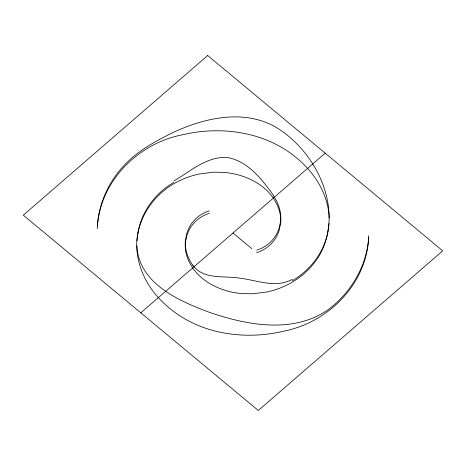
<?xml version="1.0" encoding="UTF-8"?>
<svg xmlns="http://www.w3.org/2000/svg" width="466" height="466" viewBox="0 0 466 466"><rect width="100%" height="100%" fill="white"/><g stroke="black" fill="none" stroke-linecap="round" stroke-linejoin="round"><path stroke-width="0.7" d="M97.289 228.713C97.901 205.535 107.786 183.027 123.478 166.094C137.522 150.64 156.378 140.662 174.919 131.633C205.18 117.898 242.163 109.656 273.204 125.674C314.8 148.829 343.349 205.791 321.68 251.256C314.16 266.214 301.246 278.132 286.24 285.384A77.624 65.828 1.1 0 1 266.639 292.025L252.694 293.796L242.122 293.615A68.088 57.743 1.1 0 1 221.624 289.159C210.259 285 199.611 277.992 192.668 267.915M368.746 235.656C367.453 264.088 352.29 290.912 330.033 308.306C294.844 334.407 247.131 325.46 208.721 312.086C178.414 300.745 138.711 283.252 136.858 245.763M368.711 237.287C366.73 284.103 328.256 322.705 283.112 331.297A127.981 108.531 1.1 0 1 258.117 334.961C230.612 336.615 202.197 330.633 179.055 315.278A114.281 96.916 1.1 0 1 160.869 300.255C143.347 282.623 132.897 256.882 138.041 231.992M97.458 226.074C100.639 180.418 138.775 143.068 182.888 134.703A127.981 108.531 1.1 0 1 207.883 131.039C235.388 129.385 263.803 135.367 286.945 150.722A114.281 96.916 1.1 0 1 305.131 165.745C318.709 179.754 328.501 198.219 329.188 217.989M185.544 239.524L187.035 232.517L189.33 227.175A40.699 34.519 1.1 0 1 192.615 222.206C196.897 216.847 202.809 212.811 209.374 210.824M185.497 242.023L186.988 235.015L189.278 229.674A40.699 34.519 1.1 0 1 192.569 224.705C196.844 219.346 202.757 215.315 209.327 213.323M280.549 221.478L279.058 228.48L276.769 233.827A40.699 34.519 1.1 0 1 273.484 238.796C269.202 244.155 263.29 248.186 256.725 250.178M280.503 223.977L279.012 230.985L276.722 236.326A40.699 34.519 1.1 0 1 273.431 241.295C269.156 246.654 263.243 250.685 256.673 252.677M328.017 230.862L329.037 223.441M136.992 240.811C138.804 214.785 156.419 191.549 179.76 180.616A77.624 65.828 1.1 0 1 199.361 173.975L213.306 172.204L223.878 172.385A68.088 57.743 1.1 0 1 244.376 176.841C255.741 181 266.389 188.008 273.332 198.085M138.041 232.12C141.67 211.209 155.632 192.907 173.841 182.357M328.017 230.985C324.388 251.896 310.426 270.198 292.217 280.748M140.802 312.826L325.198 153.174M173.865 180.977C190.617 171.22 206.986 156.017 227.676 157.531C248.145 161.411 261.869 179.294 273.385 195.254M292.24 279.367C275.464 288.658 256.405 279.961 238.907 278.039C223.435 275.639 203.199 279.816 192.726 265.09M233 233L251.768 248.599M192.773 267.868A51.773 43.903 1.1 0 1 185.334 242.011M273.227 198.132A51.773 43.903 1.1 0 1 280.666 223.989M192.819 265.364A51.773 43.903 1.1 0 1 185.381 239.512M273.28 195.633A51.773 43.903 1.1 0 1 280.713 221.484M207.696 55.518L23.3 215.164L258.304 410.482L442.7 250.836L207.696 55.518"/></g></svg>
